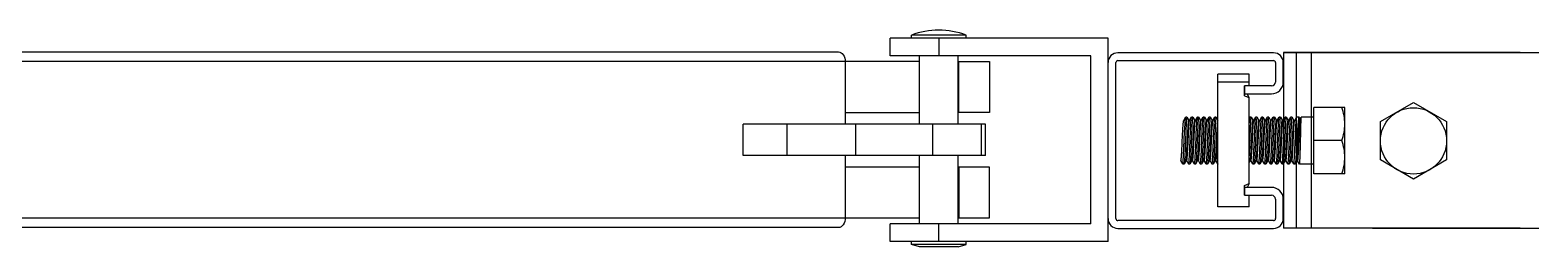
# Model space of a CAD drawing. Extents: x 1060579 to 1383165, y 581819 to 1037910.
# Drawn here: x 1266617 to 1268372, y 848094 to 848346 of the extents above; entities that cross this region are included whole.
import ezdxf

# ---------------------------------------------------------------- set-up
doc = ezdxf.new("R2010")
doc.units = 0
doc.header["$LTSCALE"] = 1000
doc.header["$MEASUREMENT"] = 0
doc.layers.add('02___PRT_ALL_AXES', color=7, linetype='Continuous')

msp = doc.modelspace()

# ---------------------------------------------------------------- linework, layer by layer
at = {"color": 0, "linetype": 'Continuous'}
for p, q in [((1267622.8, 848316.5), (1267622.8, 848337)), ((1267877.9, 848337), (1267622.8, 848337)), ((1267679.7, 848337), (1267679.7, 848316.5)), ((1267877.9, 848100), (1267877.9, 848337)), ((1265677.9, 848321), (1267562.3, 848321)), ((1267857.4, 848316.5), (1267622.8, 848316.5)), ((1267857.4, 848120.5), (1267857.4, 848316.5)), ((1268071.3, 848319.9), (1267889.2, 848319.9)), ((1267657, 848309.6), (1265727.4, 848309.6)), ((1267570.4, 848309.6), (1267570.4, 848236.7)), ((1267702.5, 848309.6), (1267739, 848309.6)), ((1267703, 848250.4), (1267703, 848309.6)), ((1267739, 848309.6), (1267739, 848250.4)), ((1267886.9, 848126.5), (1267886.9, 848308.5)), ((1267889.2, 848310.8), (1268071.3, 848310.8)), ((1268073.6, 848308.5), (1268073.6, 848285.8)), ((1268082.7, 848285.8), (1268082.7, 848308.5)), ((1268037.2, 848269.9), (1268037.2, 848281.3)), ((1268069, 848281.2), (1268037.2, 848281.2)), ((1268037.2, 848281.2), (1268037.2, 848272.1)), ((1268042.6, 848281.3), (1268042.6, 848285.8)), ((1268037.2, 848272.1), (1268069, 848272.1)), ((1268037.9, 848272.1), (1268037.2, 848270.8)), ((1268037.2, 848269.9), (1268042.6, 848267.6)), ((1268042.6, 848267.6), (1268040.3, 848272.1)), ((1268042.6, 848167.4), (1268042.6, 848267.6)), ((1267570.4, 848250.4), (1267657, 848250.4)), ((1267739, 848250.4), (1267702.5, 848250.4)), ((1268118.3, 848178.8), (1268118.3, 848256.2)), ((1267450.9, 848200.3), (1267450.9, 848236.7)), ((1267734.4, 848236.7), (1267450.9, 848236.7)), ((1267502.5, 848200.3), (1267502.5, 848236.7)), ((1267582.7, 848200.3), (1267582.7, 848236.7)), ((1267672.9, 848200.3), (1267672.9, 848236.7)), ((1267729.7, 848200.3), (1267729.7, 848236.7)), ((1267734.4, 848200.3), (1267734.4, 848236.7)), ((1267966.3, 848240.9), (1267968.5, 848244.8)), ((1267968.5, 848244.8), (1267968.6, 848244.8)), ((1267970, 848244.8), (1267972.3, 848240.9)), ((1267970, 848244.8), (1267970, 848244.8)), ((1267972.2, 848240.9), (1267973.1, 848240.9)), ((1267973, 848240.7), (1267973.1, 848240.8)), ((1267973.1, 848240.9), (1267975.4, 848244.8)), ((1267973.1, 848240.8), (1267973.1, 848240.9)), ((1267975.4, 848244.8), (1267975.4, 848244.8)), ((1267976.9, 848244.8), (1267976.8, 848244.8)), ((1267976.9, 848244.8), (1267979.1, 848240.9)), ((1267979.1, 848240.9), (1267979.9, 848240.9)), ((1267979.9, 848240.9), (1267982.2, 848244.8)), ((1267979.9, 848240.8), (1267979.9, 848240.9)), ((1267979.9, 848240.7), (1267979.9, 848240.8)), ((1267982.2, 848244.8), (1267982.3, 848244.8)), ((1267983.7, 848244.8), (1267983.6, 848244.8)), ((1267983.7, 848244.8), (1267985.9, 848240.9)), ((1267985.9, 848240.9), (1267986.8, 848240.9)), ((1267986.7, 848240.8), (1267986.8, 848240.9)), ((1267986.7, 848240.7), (1267986.7, 848240.8)), ((1267986.8, 848240.9), (1267989, 848244.8)), ((1267989, 848244.8), (1267989.1, 848244.8)), ((1267990.5, 848244.8), (1267992.8, 848240.9)), ((1267990.5, 848244.8), (1267990.5, 848244.8)), ((1267992.7, 848240.9), (1267993.6, 848240.9)), ((1267993.5, 848240.6), (1267993.6, 848240.8)), ((1267993.6, 848240.9), (1267995.9, 848244.8)), ((1267993.6, 848240.8), (1267993.6, 848240.9)), ((1267995.9, 848244.8), (1267995.9, 848244.8)), ((1267997.4, 848244.8), (1267997.3, 848244.8)), ((1267997.4, 848244.8), (1267999.6, 848240.9)), ((1267999.6, 848240.9), (1268000.4, 848240.9)), ((1268000.3, 848240.7), (1268000.4, 848240.8)), ((1268000.4, 848240.9), (1268002.7, 848244.8)), ((1268000.4, 848240.8), (1268000.4, 848240.9)), ((1268002.7, 848244.8), (1268002.8, 848244.8)), ((1268004.2, 848244.8), (1268004.1, 848244.8)), ((1268004.2, 848244.8), (1268006.2, 848241.3)), ((1268042.6, 848243), (1268043.7, 848244.8)), ((1268043.7, 848244.8), (1268043.7, 848244.8)), ((1268045.2, 848244.8), (1268045.1, 848244.8)), ((1268045.2, 848244.8), (1268047.4, 848240.9)), ((1268047.4, 848240.9), (1268048.2, 848240.9)), ((1268048.1, 848240.6), (1268048.2, 848240.8)), ((1268048.2, 848240.9), (1268050.5, 848244.8)), ((1268048.2, 848240.8), (1268048.2, 848240.9)), ((1268050.5, 848244.8), (1268050.6, 848244.8)), ((1268052, 848244.8), (1268051.9, 848244.8)), ((1268052, 848244.8), (1268054.2, 848240.9)), ((1268054.2, 848240.9), (1268055.1, 848240.9)), ((1268055, 848240.8), (1268055.1, 848240.9)), ((1268055, 848240.7), (1268055, 848240.8)), ((1268055.1, 848240.9), (1268057.3, 848244.8)), ((1268057.3, 848244.8), (1268057.4, 848244.8)), ((1268058.8, 848244.8), (1268061.1, 848240.9)), ((1268058.8, 848244.8), (1268058.8, 848244.8)), ((1268061, 848240.9), (1268061.9, 848240.9)), ((1268061.8, 848240.7), (1268061.9, 848240.8)), ((1268061.9, 848240.9), (1268064.2, 848244.8)), ((1268061.9, 848240.8), (1268061.9, 848240.9)), ((1268064.2, 848244.8), (1268064.2, 848244.8)), ((1268065.7, 848244.8), (1268065.6, 848244.8)), ((1268065.7, 848244.8), (1268067.9, 848240.9)), ((1268067.9, 848240.9), (1268068.7, 848240.9)), ((1268068.6, 848240.7), (1268068.7, 848240.8)), ((1268068.7, 848240.9), (1268071, 848244.8)), ((1268068.7, 848240.8), (1268068.7, 848240.9)), ((1268071, 848244.8), (1268071.1, 848244.8)), ((1268072.5, 848244.8), (1268072.4, 848244.8)), ((1268072.5, 848244.8), (1268074.7, 848240.9)), ((1268074.7, 848240.9), (1268075.6, 848240.9)), ((1268075.4, 848240.6), (1268075.5, 848240.8)), ((1268075.5, 848240.8), (1268075.6, 848240.9)), ((1268075.6, 848240.9), (1268077.8, 848244.8)), ((1268077.8, 848244.8), (1268077.9, 848244.8)), ((1268079.3, 848244.8), (1268081.6, 848240.9)), ((1268079.3, 848244.8), (1268079.3, 848244.8)), ((1268081.5, 848240.9), (1268082.4, 848240.9)), ((1268082.3, 848240.7), (1268082.4, 848240.8)), ((1268082.4, 848240.9), (1268084.6, 848244.8)), ((1268082.4, 848240.8), (1268082.4, 848240.9)), ((1268084.6, 848244.8), (1268084.7, 848244.8)), ((1268086.2, 848244.8), (1268086.1, 848244.8)), ((1268086.2, 848244.8), (1268088.4, 848240.9)), ((1268088.4, 848240.9), (1268089.2, 848240.9)), ((1268089.1, 848240.7), (1268089.2, 848240.8)), ((1268089.2, 848240.9), (1268091.5, 848244.8)), ((1268089.2, 848240.8), (1268089.2, 848240.9)), ((1268091.5, 848244.8), (1268091.5, 848244.8)), ((1268093, 848244.8), (1268092.9, 848244.8)), ((1268093, 848244.8), (1268095.2, 848240.9)), ((1268095.2, 848240.9), (1268096.1, 848240.9)), ((1268096, 848240.8), (1268096.1, 848240.9)), ((1268096, 848240.7), (1268096, 848240.8)), ((1268096.1, 848240.9), (1268098.3, 848244.8)), ((1268098.3, 848244.8), (1268098.4, 848244.8)), ((1268101.5, 848244.6), (1268102.1, 848243.5)), ((1268102.1, 848243.5), (1268103, 848243.5)), ((1268102.9, 848243.4), (1268103.7, 848244.8)), ((1267734.4, 848200.3), (1267450.9, 848200.3)), ((1267570.4, 848200.3), (1267570.4, 848127.4)), ((1267965.1, 848190.3), (1267962.9, 848194.1)), ((1267968.9, 848194.1), (1267966.6, 848190.3)), ((1267968.9, 848194.2), (1267969, 848194.3)), ((1267968.9, 848194.2), (1267968.9, 848194.1)), ((1267969.7, 848194.1), (1267968.9, 848194.1)), ((1267971.9, 848190.3), (1267969.7, 848194.1)), ((1267975.7, 848194.1), (1267973.5, 848190.3)), ((1267975.8, 848194.2), (1267975.7, 848194.1)), ((1267976.6, 848194.1), (1267975.7, 848194.1)), ((1267975.8, 848194.2), (1267975.8, 848194.3)), ((1267978.8, 848190.3), (1267976.5, 848194.1)), ((1267982.5, 848194.1), (1267980.3, 848190.3)), ((1267982.6, 848194.2), (1267982.5, 848194.1)), ((1267983.4, 848194.1), (1267982.5, 848194.1)), ((1267982.6, 848194.2), (1267982.7, 848194.4)), ((1267985.6, 848190.3), (1267983.4, 848194.1)), ((1267989.4, 848194.1), (1267987.1, 848190.3)), ((1267989.4, 848194.2), (1267989.5, 848194.3)), ((1267989.4, 848194.2), (1267989.4, 848194.1)), ((1267990.2, 848194.1), (1267989.4, 848194.1)), ((1267992.4, 848190.3), (1267990.2, 848194.1)), ((1267996.2, 848194.1), (1267994, 848190.3)), ((1267996.2, 848194.2), (1267996.3, 848194.3)), ((1267996.2, 848194.2), (1267996.2, 848194.1)), ((1267997.1, 848194.1), (1267996.2, 848194.1)), ((1267999.3, 848190.3), (1267997, 848194.1)), ((1268003, 848194.1), (1268000.8, 848190.3)), ((1268003.1, 848194.2), (1268003, 848194.1)), ((1268003.9, 848194.1), (1268003, 848194.1)), ((1268003.1, 848194.2), (1268003.1, 848194.3)), ((1268006.1, 848190.3), (1268003.9, 848194.1)), ((1268044, 848194.1), (1268042.6, 848191.8)), ((1268044.1, 848194.2), (1268044, 848194.1)), ((1268044.9, 848194.1), (1268044, 848194.1)), ((1268044.1, 848194.2), (1268044.1, 848194.3)), ((1268047.1, 848190.3), (1268044.8, 848194.1)), ((1268050.8, 848194.1), (1268048.6, 848190.3)), ((1268050.9, 848194.2), (1268050.8, 848194.1)), ((1268051.7, 848194.1), (1268050.8, 848194.1)), ((1268050.9, 848194.2), (1268050.9, 848194.3)), ((1268053.9, 848190.3), (1268051.7, 848194.1)), ((1268057.7, 848194.1), (1268055.4, 848190.3)), ((1268057.7, 848194.2), (1268057.8, 848194.3)), ((1268057.7, 848194.2), (1268057.7, 848194.1)), ((1268058.5, 848194.1), (1268057.7, 848194.1)), ((1268060.7, 848190.3), (1268058.5, 848194.1)), ((1268064.5, 848194.1), (1268062.3, 848190.3)), ((1268064.5, 848194.2), (1268064.6, 848194.4)), ((1268064.5, 848194.2), (1268064.5, 848194.1)), ((1268065.4, 848194.1), (1268064.5, 848194.1)), ((1268067.6, 848190.3), (1268065.3, 848194.1)), ((1268071.3, 848194.1), (1268069.1, 848190.3)), ((1268071.4, 848194.2), (1268071.3, 848194.1)), ((1268072.2, 848194.1), (1268071.3, 848194.1)), ((1268071.4, 848194.2), (1268071.4, 848194.3)), ((1268074.4, 848190.3), (1268072.2, 848194.1)), ((1268078.2, 848194.1), (1268075.9, 848190.3)), ((1268078.2, 848194.2), (1268078.2, 848194.3)), ((1268078.2, 848194.2), (1268078.2, 848194.1)), ((1268079, 848194.1), (1268078.2, 848194.1)), ((1268081.2, 848190.3), (1268079, 848194.1)), ((1268085, 848194.1), (1268082.7, 848190.3)), ((1268085, 848194.2), (1268085.1, 848194.3)), ((1268085, 848194.2), (1268085, 848194.1)), ((1268085.9, 848194.1), (1268085, 848194.1)), ((1268088.1, 848190.3), (1268085.8, 848194.1)), ((1268091.8, 848194.1), (1268089.6, 848190.3)), ((1268091.9, 848194.2), (1268091.8, 848194.1)), ((1268092.7, 848194.1), (1268091.8, 848194.1)), ((1268091.9, 848194.2), (1268091.9, 848194.4)), ((1268094.9, 848190.3), (1268092.7, 848194.1)), ((1268098.7, 848194), (1268096.6, 848190.3)), ((1268098.7, 848194), (1268098.7, 848194.1)), ((1268098.7, 848194), (1268098.7, 848194)), ((1268099.5, 848193.9), (1268098.7, 848193.9)), ((1268101.6, 848190.2), (1268099.5, 848193.9)), ((1267657, 848186.6), (1267570.4, 848186.6)), ((1267739, 848186.6), (1267702.5, 848186.6)), ((1267703, 848186.6), (1267703, 848127.4)), ((1267739, 848127.4), (1267739, 848186.6)), ((1267965.1, 848190.3), (1267964.6, 848191.2)), ((1267965.1, 848190.3), (1267965.2, 848190.2)), ((1267966.6, 848190.3), (1267966.6, 848190.2)), ((1267971.9, 848190.3), (1267972, 848190.2)), ((1267973.5, 848190.3), (1267973.4, 848190.2)), ((1267978.8, 848190.3), (1267978.9, 848190.2)), ((1267980.3, 848190.3), (1267980.2, 848190.2)), ((1267985.6, 848190.3), (1267985.7, 848190.2)), ((1267987.1, 848190.3), (1267987, 848190.2)), ((1267992.4, 848190.3), (1267992.5, 848190.2)), ((1267994, 848190.3), (1267993.9, 848190.2)), ((1267999.3, 848190.3), (1267999.3, 848190.2)), ((1268000.8, 848190.3), (1268000.7, 848190.2)), ((1268006.1, 848190.3), (1268006.2, 848190.2)), ((1268006.2, 848190.2), (1268006.2, 848190.2)), ((1268047.1, 848190.3), (1268047.2, 848190.2)), ((1268048.6, 848190.3), (1268048.5, 848190.2)), ((1268053.9, 848190.3), (1268054, 848190.2)), ((1268055.4, 848190.3), (1268055.3, 848190.2)), ((1268060.7, 848190.3), (1268060.8, 848190.2)), ((1268062.3, 848190.3), (1268062.2, 848190.2)), ((1268067.6, 848190.3), (1268067.6, 848190.2)), ((1268069.1, 848190.3), (1268069, 848190.2)), ((1268074.4, 848190.3), (1268074.5, 848190.2)), ((1268075.9, 848190.3), (1268075.8, 848190.2)), ((1268081.2, 848190.3), (1268081.3, 848190.2)), ((1268082.7, 848190.3), (1268082.7, 848190.2)), ((1268088.1, 848190.3), (1268088.1, 848190.2)), ((1268089.6, 848190.3), (1268089.5, 848190.2)), ((1268094.9, 848190.3), (1268095, 848190.2)), ((1268096.6, 848190.3), (1268096.5, 848190.2)), ((1268101.6, 848190.2), (1268101.7, 848190.2)), ((1268037.2, 848165.1), (1268042.6, 848167.4)), ((1268037.2, 848153.8), (1268037.2, 848165.1)), ((1268037.9, 848162.9), (1268037.2, 848164.2)), ((1268069, 848162.9), (1268037.2, 848162.9)), ((1268037.2, 848162.9), (1268037.2, 848153.8)), ((1268042.6, 848167.4), (1268040.3, 848162.9)), ((1268037.2, 848153.8), (1268069, 848153.8)), ((1268042.6, 848140.1), (1268042.6, 848153.8)), ((1268073.6, 848149.2), (1268073.6, 848126.5)), ((1268082.7, 848126.5), (1268082.7, 848149.2)), ((1265727.4, 848127.4), (1267657, 848127.4)), ((1267702.5, 848127.4), (1267739, 848127.4)), ((1268071.3, 848124.2), (1267889.2, 848124.2)), ((1267562.3, 848116), (1265677.9, 848116)), ((1267622.8, 848100), (1267622.8, 848120.5)), ((1267857.4, 848120.5), (1267622.8, 848120.5)), ((1267679.7, 848100), (1267679.7, 848120.5)), ((1267889.2, 848115.1), (1268071.3, 848115.1)), ((1267877.9, 848100), (1267622.8, 848100))]:
    msp.add_line(p, q, dxfattribs=at)
at = {"color": 0}
for p, q in [((1268082.8, 848320.2), (1268682.3, 848320.2)), ((1268359.8, 848320.2), (1268082.8, 848320.2)), ((1268082.8, 848320.2), (1268082.8, 848115.3)), ((1268097.8, 848320.2), (1268097.8, 848115.3)), ((1268115.2, 848320.2), (1268115.2, 848115.3)), ((1268359.8, 848115.3), (1268082.8, 848115.3)), ((1268187.1, 848115.2), (1269200.4, 848115.2))]:
    msp.add_line(p, q, dxfattribs=at)
at = {"color": 0, "linetype": 'Continuous'}
for centre, radius, start, end in [((1267889.2, 848308.5), 11.4, 90, 180), ((1268071.3, 848308.5), 11.4, 0, 90), ((1267889.2, 848308.5), 2.28, 90, 180), ((1268071.3, 848308.5), 2.28, 0, 90), ((1268069, 848285.8), 13.7, 270, 0), ((1268069, 848285.8), 4.55, 270, 0), ((1268069, 848149.2), 13.7, 0, 90), ((1268069, 848149.2), 4.55, 0, 90), ((1267889.2, 848126.5), 11.4, 180, 270), ((1267889.2, 848126.5), 2.28, 180, 270), ((1268071.3, 848126.5), 11.4, 270, 0), ((1268071.3, 848126.5), 2.28, 270, 0)]:
    msp.add_arc(centre, radius, start, end, dxfattribs=at)
for points, knots in [([(1267562.3, 848321), (1267564.5, 848321), (1267569.3, 848317.6), (1267570.4, 848312.4), (1267570.4, 848309.6)], [0, 0, 0, 0, 0.440232, 1, 1, 1, 1]), ([(1267964.1, 848206.9), (1267964.9, 848224.9), (1267965.1, 848228.4), (1267965.3, 848232.8), (1267965.5, 848235.5), (1267965.7, 848237.7), (1267965.9, 848239.4), (1267966.1, 848240.2), (1267966.2, 848240.9), (1267966.3, 848240.9)], [0, 0, 0, 0, 0.395624, 0.567717, 0.715911, 0.835986, 0.924567, 0.979325, 1, 1, 1, 1]), ([(1267965.7, 848193.3), (1267967.8, 848237.7), (1267967.9, 848239.6), (1267968.1, 848242), (1267968.3, 848243.7), (1267968.4, 848244.5), (1267968.5, 848244.8)], [0, 0, 0, 0, 0.393102, 0.696629, 0.900807, 1, 1, 1, 1]), ([(1267970, 848244.8), (1267969.7, 848244.4), (1267969.6, 848243.4), (1267969.4, 848241.4), (1267969.2, 848237.9), (1267969, 848235), (1267967.4, 848197.5)], [0, 0, 0, 0, 0.124099, 0.249608, 0.499549, 1, 1, 1, 1]), ([(1267970, 848206.9), (1267970.9, 848224.9), (1267971.1, 848228.4), (1267971.3, 848232.8), (1267971.5, 848235.5), (1267971.7, 848237.7), (1267971.8, 848239.4), (1267972, 848240.2), (1267972.1, 848240.9), (1267972.2, 848240.9)], [0, 0, 0, 0, 0.395624, 0.567717, 0.715911, 0.835986, 0.924567, 0.979325, 1, 1, 1, 1]), ([(1267971.5, 848217.5), (1267971.6, 848220.3), (1267971.8, 848225.4), (1267972.1, 848232.3), (1267972.6, 848237.3), (1267972.7, 848239.9), (1267973, 848240.7)], [0, 0, 0, 0, 0.355598, 0.665454, 0.889721, 1, 1, 1, 1]), ([(1267973.7, 848217.5), (1267973.9, 848220.8), (1267974.1, 848227.1), (1267974.4, 848234.4), (1267974.7, 848239.3), (1267974.9, 848241.9), (1267975.1, 848243.6), (1267975.2, 848244.5), (1267975.4, 848244.8)], [0, 0, 0, 0, 0.366986, 0.682927, 0.807583, 0.903951, 0.968734, 1, 1, 1, 1]), ([(1267976.8, 848244.8), (1267976.5, 848244.3), (1267976.4, 848243.1), (1267976.2, 848240.9), (1267976, 848238), (1267975.8, 848234.6), (1267975.6, 848230.1), (1267975.4, 848224.4), (1267975.2, 848219.8), (1267975.1, 848217.5)], [0, 0, 0, 0, 0.062069, 0.124628, 0.24966, 0.374704, 0.499766, 0.749882, 1, 1, 1, 1]), ([(1267975.8, 848194.3), (1267976.1, 848195.2), (1267976.2, 848198), (1267976.7, 848203.3), (1267977, 848210.6), (1267977.4, 848218.9), (1267977.8, 848225.9), (1267978, 848231.1), (1267978.2, 848234.4), (1267978.4, 848237), (1267978.6, 848239.1), (1267978.8, 848240.1), (1267978.9, 848240.9), (1267979.1, 848240.9)], [0, 0, 0, 0, 0.058624, 0.178444, 0.342933, 0.529084, 0.71082, 0.791953, 0.86269, 0.920543, 0.963496, 0.990117, 1, 1, 1, 1]), ([(1267976.6, 848194.1), (1267976.7, 848194.1), (1267976.8, 848195), (1267977, 848196), (1267977.2, 848198.1), (1267977.4, 848200.7), (1267977.6, 848204), (1267977.9, 848209.2), (1267978.2, 848216.3), (1267978.6, 848224.6), (1267978.9, 848231.9), (1267979.4, 848237.1), (1267979.5, 848239.9), (1267979.9, 848240.7)], [0, 0, 0, 0, 0.009951, 0.036772, 0.080043, 0.138305, 0.209512, 0.291137, 0.473755, 0.660367, 0.824608, 0.943318, 1, 1, 1, 1]), ([(1267980.6, 848217.5), (1267980.7, 848220.8), (1267980.9, 848227.1), (1267981.3, 848234.4), (1267981.6, 848239.3), (1267981.7, 848241.9), (1267982, 848243.6), (1267982, 848244.5), (1267982.2, 848244.8)], [0, 0, 0, 0, 0.366992, 0.68293, 0.807585, 0.903954, 0.968736, 1, 1, 1, 1]), ([(1267983.6, 848244.8), (1267983.4, 848244.8), (1267983.4, 848243.8), (1267983.1, 848242.6), (1267983, 848239.9), (1267982.8, 848236.6), (1267982.6, 848232.5), (1267982.3, 848226.1), (1267982.1, 848221), (1267981.9, 848217.5)], [0, 0, 0, 0, 0.020674, 0.077922, 0.170354, 0.294552, 0.445782, 0.618271, 1, 1, 1, 1]), ([(1267982.7, 848194.4), (1267982.9, 848195.3), (1267983.1, 848198.2), (1267983.6, 848203.5), (1267983.9, 848210.9), (1267984.3, 848219.1), (1267984.6, 848226.1), (1267984.9, 848231.2), (1267985.1, 848234.4), (1267985.3, 848237), (1267985.4, 848239.1), (1267985.7, 848240.1), (1267985.8, 848240.9), (1267985.9, 848240.9)], [0, 0, 0, 0, 0.06161, 0.183132, 0.347991, 0.533432, 0.713816, 0.794195, 0.864212, 0.921438, 0.963906, 0.990221, 1, 1, 1, 1]), ([(1267983.4, 848194.1), (1267983.6, 848194.1), (1267983.7, 848194.9), (1267983.9, 848195.9), (1267984, 848198), (1267984.2, 848200.6), (1267984.4, 848203.9), (1267984.7, 848209.1), (1267985, 848216.1), (1267985.4, 848224.3), (1267985.8, 848231.7), (1267986.2, 848237), (1267986.4, 848239.8), (1267986.7, 848240.7)], [0, 0, 0, 0, 0.009862, 0.036422, 0.079279, 0.137007, 0.207601, 0.288584, 0.470051, 0.656062, 0.820625, 0.940784, 1, 1, 1, 1]), ([(1267987.4, 848217.5), (1267987.5, 848220.8), (1267987.8, 848227.1), (1267988.1, 848234.4), (1267988.4, 848239.3), (1267988.6, 848241.9), (1267988.8, 848243.6), (1267988.9, 848244.5), (1267989, 848244.8)], [0, 0, 0, 0, 0.366988, 0.682925, 0.807584, 0.903955, 0.968736, 1, 1, 1, 1]), ([(1267990.5, 848244.8), (1267990.3, 848244.8), (1267990.2, 848243.8), (1267989.9, 848242.6), (1267989.8, 848239.9), (1267989.6, 848236.6), (1267989.4, 848232.5), (1267989.1, 848226.1), (1267988.9, 848221), (1267988.8, 848217.5)], [0, 0, 0, 0, 0.020675, 0.077925, 0.170358, 0.294556, 0.445789, 0.618278, 1, 1, 1, 1]), ([(1267989.5, 848194.3), (1267989.8, 848195.2), (1267989.9, 848198), (1267990.4, 848203.3), (1267990.7, 848210.7), (1267991.1, 848219), (1267991.4, 848225.9), (1267991.7, 848231.1), (1267991.9, 848234.4), (1267992.1, 848237), (1267992.3, 848239.1), (1267992.5, 848240.1), (1267992.6, 848240.9), (1267992.7, 848240.9)], [0, 0, 0, 0, 0.059216, 0.179375, 0.343938, 0.529949, 0.711416, 0.792399, 0.862993, 0.920721, 0.963578, 0.990138, 1, 1, 1, 1]), ([(1267990.2, 848194.1), (1267990.4, 848194.1), (1267990.5, 848194.9), (1267990.7, 848195.9), (1267990.9, 848198), (1267991.1, 848200.6), (1267991.3, 848203.8), (1267991.5, 848208.9), (1267991.9, 848215.9), (1267992.3, 848224.1), (1267992.6, 848231.5), (1267993, 848236.8), (1267993.2, 848239.7), (1267993.5, 848240.6)], [0, 0, 0, 0, 0.009779, 0.036094, 0.078562, 0.135788, 0.205805, 0.286184, 0.466568, 0.652009, 0.816868, 0.93839, 1, 1, 1, 1]), ([(1267994.2, 848217.5), (1267994.4, 848220.8), (1267994.6, 848227.1), (1267994.9, 848234.4), (1267995.2, 848239.3), (1267995.4, 848241.9), (1267995.6, 848243.6), (1267995.7, 848244.5), (1267995.9, 848244.8)], [0, 0, 0, 0, 0.366981, 0.68292, 0.80758, 0.903952, 0.968734, 1, 1, 1, 1]), ([(1267997.3, 848244.8), (1267997, 848244.3), (1267996.9, 848243.1), (1267996.7, 848240.9), (1267996.5, 848238), (1267996.3, 848234.6), (1267996.1, 848230.1), (1267995.9, 848224.4), (1267995.7, 848219.8), (1267995.6, 848217.5)], [0, 0, 0, 0, 0.062073, 0.124647, 0.249672, 0.374715, 0.499775, 0.749887, 1, 1, 1, 1]), ([(1267996.3, 848194.3), (1267996.6, 848195.1), (1267996.7, 848197.9), (1267997.2, 848203.1), (1267997.5, 848210.5), (1267997.9, 848218.8), (1267998.2, 848225.8), (1267998.5, 848231), (1267998.7, 848234.3), (1267998.9, 848236.9), (1267999.1, 848239.1), (1267999.3, 848240.1), (1267999.4, 848240.9), (1267999.6, 848240.9)], [0, 0, 0, 0, 0.056682, 0.175392, 0.339633, 0.526245, 0.708863, 0.790488, 0.861695, 0.919957, 0.963228, 0.990049, 1, 1, 1, 1]), ([(1267997.1, 848194.1), (1267997.2, 848194.1), (1267997.3, 848194.9), (1267997.5, 848195.9), (1267997.7, 848198), (1267997.9, 848200.7), (1267998.1, 848203.9), (1267998.4, 848209.1), (1267998.7, 848216.1), (1267999.1, 848224.4), (1267999.4, 848231.7), (1267999.9, 848237), (1268000, 848239.8), (1268000.3, 848240.7)], [0, 0, 0, 0, 0.009883, 0.036504, 0.079457, 0.13731, 0.208047, 0.28918, 0.470916, 0.657067, 0.821556, 0.941376, 1, 1, 1, 1]), ([(1268001, 848217.5), (1268001.2, 848220.8), (1268001.4, 848227.1), (1268001.8, 848234.4), (1268002.1, 848239.3), (1268002.2, 848241.9), (1268002.4, 848243.6), (1268002.5, 848244.5), (1268002.7, 848244.8)], [0, 0, 0, 0, 0.366986, 0.682927, 0.807583, 0.903951, 0.968734, 1, 1, 1, 1]), ([(1268004.1, 848244.8), (1268003.8, 848244.3), (1268003.8, 848243.1), (1268003.5, 848240.9), (1268003.3, 848238), (1268003.1, 848234.6), (1268002.9, 848230.1), (1268002.7, 848224.4), (1268002.5, 848219.8), (1268002.4, 848217.5)], [0, 0, 0, 0, 0.062069, 0.124628, 0.24966, 0.374704, 0.499766, 0.749882, 1, 1, 1, 1]), ([(1268003.1, 848194.3), (1268003.4, 848195.1), (1268003.5, 848197.7), (1268004, 848202.4), (1268004.3, 848209.2), (1268004.7, 848216.9), (1268005, 848224.7), (1268005.4, 848231.6), (1268005.8, 848236.8), (1268006, 848239.6), (1268006.2, 848240.5)], [0, 0, 0, 0, 0.053745, 0.162765, 0.3138, 0.48818, 0.6643, 0.82034, 0.936997, 1, 1, 1, 1]), ([(1268003.9, 848194.1), (1268004, 848194.1), (1268004.1, 848194.5), (1268004.2, 848195), (1268004.3, 848196.1), (1268004.6, 848198.1), (1268004.8, 848201.5), (1268005.1, 848206.4), (1268005.3, 848212), (1268005.7, 848219.9), (1268006, 848225.8), (1268006.2, 848229.8)], [0, 0, 0, 0, 0.007019, 0.024616, 0.053116, 0.09213, 0.198909, 0.337627, 0.49863, 0.670688, 1, 1, 1, 1]), ([(1268042.6, 848231.8), (1268042.7, 848233.5), (1268042.9, 848236.5), (1268043.1, 848240.5), (1268043.4, 848243), (1268043.5, 848244.4), (1268043.7, 848244.8)], [0, 0, 0, 0, 0.391041, 0.698389, 0.904948, 1, 1, 1, 1]), ([(1268045.1, 848244.8), (1268044.9, 848244.8), (1268044.9, 848243.8), (1268044.6, 848242.6), (1268044.4, 848239.9), (1268044.2, 848236.6), (1268044, 848232.5), (1268043.7, 848226.1), (1268043.5, 848221), (1268043.4, 848217.5)], [0, 0, 0, 0, 0.020675, 0.077925, 0.170358, 0.294556, 0.445789, 0.618278, 1, 1, 1, 1]), ([(1268044.1, 848194.3), (1268044.4, 848195.2), (1268044.5, 848198), (1268045, 848203.3), (1268045.3, 848210.7), (1268045.7, 848219), (1268046.1, 848225.9), (1268046.3, 848231.1), (1268046.5, 848234.4), (1268046.7, 848237), (1268046.9, 848239.1), (1268047.1, 848240.1), (1268047.2, 848240.9), (1268047.4, 848240.9)], [0, 0, 0, 0, 0.059216, 0.179375, 0.343938, 0.529949, 0.711416, 0.792399, 0.862993, 0.920721, 0.963578, 0.990138, 1, 1, 1, 1]), ([(1268044.9, 848194.1), (1268045, 848194.1), (1268045.1, 848194.9), (1268045.3, 848195.9), (1268045.5, 848198), (1268045.7, 848200.6), (1268045.9, 848203.8), (1268046.2, 848208.9), (1268046.5, 848215.9), (1268046.9, 848224.1), (1268047.2, 848231.5), (1268047.7, 848236.8), (1268047.8, 848239.7), (1268048.1, 848240.6)], [0, 0, 0, 0, 0.009779, 0.036094, 0.078562, 0.135788, 0.205805, 0.286184, 0.466568, 0.652009, 0.816868, 0.93839, 1, 1, 1, 1]), ([(1268048.9, 848217.5), (1268049, 848220.8), (1268049.2, 848227.1), (1268049.6, 848234.4), (1268049.9, 848239.3), (1268050, 848241.9), (1268050.3, 848243.6), (1268050.3, 848244.5), (1268050.5, 848244.8)], [0, 0, 0, 0, 0.366981, 0.68292, 0.80758, 0.903952, 0.968734, 1, 1, 1, 1]), ([(1268051.9, 848244.8), (1268051.6, 848244.3), (1268051.6, 848243.1), (1268051.3, 848240.9), (1268051.1, 848238), (1268051, 848234.6), (1268050.7, 848230.1), (1268050.5, 848224.4), (1268050.3, 848219.8), (1268050.2, 848217.5)], [0, 0, 0, 0, 0.062073, 0.124647, 0.249672, 0.374715, 0.499775, 0.749887, 1, 1, 1, 1]), ([(1268050.9, 848194.3), (1268051.3, 848195.1), (1268051.3, 848197.9), (1268051.8, 848203.1), (1268052.2, 848210.5), (1268052.6, 848218.8), (1268052.9, 848225.8), (1268053.2, 848231), (1268053.4, 848234.3), (1268053.6, 848236.9), (1268053.7, 848239.1), (1268054, 848240.1), (1268054.1, 848240.9), (1268054.2, 848240.9)], [0, 0, 0, 0, 0.056682, 0.175392, 0.339633, 0.526245, 0.708863, 0.790488, 0.861695, 0.919957, 0.963228, 0.990049, 1, 1, 1, 1]), ([(1268051.7, 848194.1), (1268051.9, 848194.1), (1268052, 848194.9), (1268052.2, 848195.9), (1268052.3, 848198), (1268052.5, 848200.7), (1268052.7, 848203.9), (1268053, 848209.1), (1268053.3, 848216.1), (1268053.7, 848224.4), (1268054.1, 848231.7), (1268054.5, 848237), (1268054.7, 848239.8), (1268055, 848240.7)], [0, 0, 0, 0, 0.009883, 0.036504, 0.079457, 0.13731, 0.208047, 0.28918, 0.470916, 0.657067, 0.821556, 0.941376, 1, 1, 1, 1]), ([(1268055.7, 848217.5), (1268055.8, 848220.8), (1268056.1, 848227.1), (1268056.4, 848234.4), (1268056.7, 848239.3), (1268056.9, 848241.9), (1268057.1, 848243.6), (1268057.2, 848244.5), (1268057.3, 848244.8)], [0, 0, 0, 0, 0.366986, 0.682927, 0.807583, 0.903951, 0.968734, 1, 1, 1, 1]), ([(1268058.8, 848244.8), (1268058.5, 848244.3), (1268058.4, 848243.1), (1268058.2, 848240.9), (1268058, 848238), (1268057.8, 848234.6), (1268057.6, 848230.1), (1268057.3, 848224.4), (1268057.1, 848219.8), (1268057.1, 848217.5)], [0, 0, 0, 0, 0.062069, 0.124628, 0.24966, 0.374704, 0.499766, 0.749882, 1, 1, 1, 1]), ([(1268057.8, 848194.3), (1268058.1, 848195.2), (1268058.2, 848198), (1268058.7, 848203.3), (1268059, 848210.6), (1268059.4, 848218.9), (1268059.7, 848225.9), (1268060, 848231.1), (1268060.2, 848234.4), (1268060.4, 848237), (1268060.6, 848239.1), (1268060.8, 848240.1), (1268060.9, 848240.9), (1268061, 848240.9)], [0, 0, 0, 0, 0.058624, 0.178444, 0.342933, 0.529084, 0.71082, 0.791953, 0.86269, 0.920543, 0.963496, 0.990117, 1, 1, 1, 1]), ([(1268058.5, 848194.1), (1268058.7, 848194.1), (1268058.8, 848195), (1268059, 848196), (1268059.2, 848198.1), (1268059.4, 848200.7), (1268059.6, 848204), (1268059.9, 848209.2), (1268060.2, 848216.3), (1268060.6, 848224.6), (1268060.9, 848231.9), (1268061.4, 848237.1), (1268061.5, 848239.9), (1268061.8, 848240.7)], [0, 0, 0, 0, 0.009951, 0.036772, 0.080043, 0.138305, 0.209512, 0.291137, 0.473755, 0.660367, 0.824608, 0.943318, 1, 1, 1, 1]), ([(1268062.5, 848217.5), (1268062.7, 848220.8), (1268062.9, 848227.1), (1268063.2, 848234.4), (1268063.5, 848239.3), (1268063.7, 848241.9), (1268063.9, 848243.6), (1268064, 848244.5), (1268064.2, 848244.8)], [0, 0, 0, 0, 0.366992, 0.68293, 0.807585, 0.903954, 0.968736, 1, 1, 1, 1]), ([(1268065.6, 848244.8), (1268065.4, 848244.8), (1268065.4, 848243.8), (1268065.1, 848242.6), (1268064.9, 848239.9), (1268064.7, 848236.6), (1268064.5, 848232.5), (1268064.2, 848226.1), (1268064, 848221), (1268063.9, 848217.5)], [0, 0, 0, 0, 0.020674, 0.077922, 0.170354, 0.294552, 0.445782, 0.618271, 1, 1, 1, 1]), ([(1268064.6, 848194.4), (1268064.9, 848195.3), (1268065.1, 848198.2), (1268065.5, 848203.5), (1268065.8, 848210.9), (1268066.2, 848219.1), (1268066.6, 848226.1), (1268066.8, 848231.2), (1268067, 848234.4), (1268067.2, 848237), (1268067.4, 848239.1), (1268067.6, 848240.1), (1268067.7, 848240.9), (1268067.9, 848240.9)], [0, 0, 0, 0, 0.06161, 0.183132, 0.347991, 0.533432, 0.713816, 0.794195, 0.864212, 0.921438, 0.963906, 0.990221, 1, 1, 1, 1]), ([(1268065.4, 848194.1), (1268065.5, 848194.1), (1268065.6, 848194.9), (1268065.8, 848195.9), (1268066, 848198), (1268066.2, 848200.6), (1268066.4, 848203.9), (1268066.7, 848209.1), (1268067, 848216.1), (1268067.4, 848224.3), (1268067.7, 848231.7), (1268068.2, 848237), (1268068.3, 848239.8), (1268068.6, 848240.7)], [0, 0, 0, 0, 0.009862, 0.036422, 0.079279, 0.137007, 0.207601, 0.288584, 0.470051, 0.656062, 0.820625, 0.940784, 1, 1, 1, 1]), ([(1268069.3, 848217.5), (1268069.5, 848220.8), (1268069.7, 848227.1), (1268070.1, 848234.4), (1268070.3, 848239.3), (1268070.5, 848241.9), (1268070.7, 848243.6), (1268070.8, 848244.5), (1268071, 848244.8)], [0, 0, 0, 0, 0.366988, 0.682925, 0.807584, 0.903955, 0.968736, 1, 1, 1, 1]), ([(1268072.4, 848244.8), (1268072.2, 848244.8), (1268072.2, 848243.8), (1268071.9, 848242.6), (1268071.8, 848239.9), (1268071.5, 848236.6), (1268071.3, 848232.5), (1268071.1, 848226.1), (1268070.9, 848221), (1268070.7, 848217.5)], [0, 0, 0, 0, 0.020675, 0.077925, 0.170358, 0.294556, 0.445789, 0.618278, 1, 1, 1, 1]), ([(1268071.4, 848194.3), (1268071.7, 848195.2), (1268071.9, 848198), (1268072.3, 848203.3), (1268072.7, 848210.7), (1268073.1, 848219), (1268073.4, 848225.9), (1268073.7, 848231.1), (1268073.9, 848234.4), (1268074.1, 848237), (1268074.2, 848239.1), (1268074.5, 848240.1), (1268074.5, 848240.9), (1268074.7, 848240.9)], [0, 0, 0, 0, 0.059216, 0.179375, 0.343938, 0.529949, 0.711416, 0.792399, 0.862993, 0.920721, 0.963578, 0.990138, 1, 1, 1, 1]), ([(1268072.2, 848194.1), (1268072.3, 848194.1), (1268072.4, 848194.9), (1268072.7, 848195.9), (1268072.8, 848198), (1268073, 848200.6), (1268073.2, 848203.8), (1268073.5, 848208.9), (1268073.8, 848215.9), (1268074.2, 848224.1), (1268074.5, 848231.5), (1268075, 848236.8), (1268075.2, 848239.7), (1268075.4, 848240.6)], [0, 0, 0, 0, 0.009779, 0.036094, 0.078562, 0.135788, 0.205805, 0.286184, 0.466568, 0.652009, 0.816868, 0.93839, 1, 1, 1, 1]), ([(1268076.2, 848217.5), (1268076.3, 848220.8), (1268076.6, 848227.1), (1268076.9, 848234.4), (1268077.2, 848239.3), (1268077.3, 848241.9), (1268077.6, 848243.6), (1268077.7, 848244.5), (1268077.8, 848244.8)], [0, 0, 0, 0, 0.366981, 0.68292, 0.80758, 0.903952, 0.968734, 1, 1, 1, 1]), ([(1268079.3, 848244.8), (1268079, 848244.3), (1268078.9, 848243.1), (1268078.6, 848240.9), (1268078.5, 848238), (1268078.3, 848234.6), (1268078.1, 848230.1), (1268077.8, 848224.4), (1268077.6, 848219.8), (1268077.5, 848217.5)], [0, 0, 0, 0, 0.062073, 0.124647, 0.249672, 0.374715, 0.499775, 0.749887, 1, 1, 1, 1]), ([(1268078.2, 848194.3), (1268078.6, 848195.1), (1268078.7, 848197.9), (1268079.2, 848203.1), (1268079.5, 848210.5), (1268079.9, 848218.8), (1268080.2, 848225.8), (1268080.5, 848231), (1268080.7, 848234.3), (1268080.9, 848236.9), (1268081.1, 848239.1), (1268081.3, 848240.1), (1268081.4, 848240.9), (1268081.5, 848240.9)], [0, 0, 0, 0, 0.056682, 0.175392, 0.339633, 0.526245, 0.708863, 0.790488, 0.861695, 0.919957, 0.963228, 0.990049, 1, 1, 1, 1]), ([(1268079, 848194.1), (1268079.2, 848194.1), (1268079.3, 848194.9), (1268079.5, 848195.9), (1268079.7, 848198), (1268079.9, 848200.7), (1268080.1, 848203.9), (1268080.3, 848209.1), (1268080.7, 848216.1), (1268081.1, 848224.4), (1268081.4, 848231.7), (1268081.9, 848237), (1268082, 848239.8), (1268082.3, 848240.7)], [0, 0, 0, 0, 0.009883, 0.036504, 0.079457, 0.13731, 0.208047, 0.28918, 0.470916, 0.657067, 0.821556, 0.941376, 1, 1, 1, 1]), ([(1268083, 848217.5), (1268083.1, 848220.8), (1268083.4, 848227.1), (1268083.7, 848234.4), (1268084, 848239.3), (1268084.2, 848241.9), (1268084.4, 848243.6), (1268084.5, 848244.5), (1268084.6, 848244.8)], [0, 0, 0, 0, 0.366986, 0.682927, 0.807583, 0.903951, 0.968734, 1, 1, 1, 1]), ([(1268086.1, 848244.8), (1268085.8, 848244.3), (1268085.7, 848243.1), (1268085.5, 848240.9), (1268085.3, 848238), (1268085.1, 848234.6), (1268084.9, 848230.1), (1268084.6, 848224.4), (1268084.5, 848219.8), (1268084.4, 848217.5)], [0, 0, 0, 0, 0.062069, 0.124628, 0.24966, 0.374704, 0.499766, 0.749882, 1, 1, 1, 1]), ([(1268085.1, 848194.3), (1268085.4, 848195.2), (1268085.5, 848198), (1268086, 848203.3), (1268086.3, 848210.6), (1268086.7, 848218.9), (1268087, 848225.9), (1268087.3, 848231.1), (1268087.5, 848234.4), (1268087.7, 848237), (1268087.9, 848239.1), (1268088.1, 848240.1), (1268088.2, 848240.9), (1268088.4, 848240.9)], [0, 0, 0, 0, 0.058624, 0.178444, 0.342933, 0.529084, 0.71082, 0.791953, 0.86269, 0.920543, 0.963496, 0.990117, 1, 1, 1, 1]), ([(1268085.9, 848194.1), (1268086, 848194.1), (1268086.1, 848195), (1268086.3, 848196), (1268086.5, 848198.1), (1268086.7, 848200.7), (1268086.9, 848204), (1268087.2, 848209.2), (1268087.5, 848216.3), (1268087.9, 848224.6), (1268088.2, 848231.9), (1268088.7, 848237.1), (1268088.8, 848239.9), (1268089.1, 848240.7)], [0, 0, 0, 0, 0.009951, 0.036772, 0.080043, 0.138305, 0.209512, 0.291137, 0.473755, 0.660367, 0.824608, 0.943318, 1, 1, 1, 1]), ([(1268089.8, 848217.5), (1268090, 848220.8), (1268090.2, 848227.1), (1268090.5, 848234.4), (1268090.8, 848239.3), (1268091, 848241.9), (1268091.2, 848243.6), (1268091.3, 848244.5), (1268091.5, 848244.8)], [0, 0, 0, 0, 0.366992, 0.68293, 0.807585, 0.903954, 0.968736, 1, 1, 1, 1]), ([(1268092.9, 848244.8), (1268092.7, 848244.8), (1268092.7, 848243.8), (1268092.4, 848242.6), (1268092.3, 848239.9), (1268092, 848236.6), (1268091.8, 848232.5), (1268091.5, 848226.1), (1268091.3, 848221), (1268091.2, 848217.5)], [0, 0, 0, 0, 0.020674, 0.077922, 0.170354, 0.294552, 0.445782, 0.618271, 1, 1, 1, 1]), ([(1268091.9, 848194.4), (1268092.2, 848195.3), (1268092.4, 848198.2), (1268092.8, 848203.5), (1268093.2, 848210.9), (1268093.6, 848219.1), (1268093.9, 848226.1), (1268094.2, 848231.2), (1268094.4, 848234.4), (1268094.6, 848237), (1268094.7, 848239.1), (1268094.9, 848240.1), (1268095, 848240.9), (1268095.2, 848240.9)], [0, 0, 0, 0, 0.06161, 0.183132, 0.347991, 0.533432, 0.713816, 0.794195, 0.864212, 0.921438, 0.963906, 0.990221, 1, 1, 1, 1]), ([(1268092.7, 848194.1), (1268092.8, 848194.1), (1268092.9, 848194.9), (1268093.2, 848195.9), (1268093.3, 848198), (1268093.5, 848200.6), (1268093.7, 848203.9), (1268094, 848209.1), (1268094.3, 848216.1), (1268094.7, 848224.3), (1268095, 848231.7), (1268095.5, 848237), (1268095.6, 848239.8), (1268096, 848240.7)], [0, 0, 0, 0, 0.009862, 0.036422, 0.079279, 0.137007, 0.207601, 0.288584, 0.470051, 0.656062, 0.820625, 0.940784, 1, 1, 1, 1]), ([(1268096.7, 848217.5), (1268096.8, 848220.8), (1268097.1, 848227.1), (1268097.4, 848234.4), (1268097.7, 848239.3), (1268097.8, 848241.9), (1268098.1, 848243.6), (1268098.2, 848244.5), (1268098.3, 848244.8)], [0, 0, 0, 0, 0.366988, 0.682925, 0.807584, 0.903955, 0.968736, 1, 1, 1, 1]), ([(1268101.2, 848244.8), (1268101, 848244.8), (1268100.7, 848243.9), (1268100.4, 848242.5), (1268100.1, 848239.9), (1268099.8, 848236.6), (1268099.5, 848232.5), (1268099.1, 848226.1), (1268098.8, 848221), (1268098.6, 848217.5)], [0, 0, 0, 0, 0.023288, 0.081106, 0.17351, 0.297357, 0.448037, 0.619843, 1, 1, 1, 1]), ([(1268098.7, 848194.1), (1268099.1, 848195), (1268099.2, 848198), (1268099.7, 848203.7), (1268100, 848211.7), (1268100.5, 848220.6), (1268100.8, 848228), (1268101.1, 848233.4), (1268101.3, 848236.9), (1268101.5, 848239.5), (1268101.6, 848241.7), (1268101.8, 848242.7), (1268101.9, 848243.5), (1268102.1, 848243.5)], [0, 0, 0, 0, 0.058667, 0.181398, 0.349542, 0.537959, 0.719317, 0.799263, 0.868346, 0.924327, 0.965497, 0.990759, 1, 1, 1, 1]), ([(1268099.5, 848193.9), (1268099.7, 848193.9), (1268099.8, 848194.8), (1268100, 848196), (1268100.2, 848198.4), (1268100.4, 848201.3), (1268100.6, 848205), (1268100.9, 848210.7), (1268101.3, 848218.3), (1268101.7, 848227.2), (1268102, 848234), (1268102.3, 848238.4), (1268102.5, 848240.8), (1268102.7, 848242.4), (1268102.8, 848243.2), (1268102.9, 848243.4)], [0, 0, 0, 0, 0.01052, 0.0391, 0.08506, 0.146619, 0.22135, 0.306335, 0.493724, 0.680808, 0.840683, 0.903326, 0.951582, 0.984032, 1, 1, 1, 1]), ([(1268101.5, 848244.6), (1268101.4, 848244.7), (1268101.4, 848244.8), (1268101.3, 848244.8), (1268101.2, 848244.8)], [0, 0, 0, 0, 0.60461, 1, 1, 1, 1]), ([(1268102.9, 848217.5), (1268103, 848221), (1268103.1, 848226), (1268103.3, 848232.4), (1268103.4, 848236.4), (1268103.5, 848239.8), (1268103.5, 848242.3), (1268103.7, 848243.9), (1268103.6, 848244.7), (1268103.7, 848244.8)], [0, 0, 0, 0, 0.378979, 0.550574, 0.701439, 0.825899, 0.919266, 0.978026, 1, 1, 1, 1]), ([(1267969.7, 848194.1), (1267969.9, 848194.1), (1267970, 848195), (1267970.2, 848196.1), (1267970.4, 848198.4), (1267970.6, 848201.2), (1267970.8, 848204.7), (1267971.1, 848210.2), (1267971.3, 848214.5), (1267971.5, 848217.5)], [0, 0, 0, 0, 0.021176, 0.078541, 0.17097, 0.295093, 0.446212, 0.618559, 1, 1, 1, 1]), ([(1267972, 848190.2), (1267972.2, 848190.2), (1267972.2, 848191.2), (1267972.5, 848192.5), (1267972.7, 848195.1), (1267972.9, 848198.4), (1267973.1, 848202.5), (1267973.4, 848209), (1267973.6, 848214), (1267973.7, 848217.5)], [0, 0, 0, 0, 0.020673, 0.07792, 0.170352, 0.294545, 0.445773, 0.618265, 1, 1, 1, 1]), ([(1267975.1, 848217.5), (1267975, 848214.2), (1267974.7, 848208), (1267974.4, 848200.6), (1267974.1, 848195.7), (1267973.9, 848193.1), (1267973.7, 848191.4), (1267973.6, 848190.5), (1267973.5, 848190.3)], [0, 0, 0, 0, 0.366986, 0.682927, 0.807583, 0.903951, 0.968734, 1, 1, 1, 1]), ([(1267978.9, 848190.2), (1267979.1, 848190.7), (1267979.2, 848191.9), (1267979.5, 848194.1), (1267979.6, 848197), (1267979.8, 848200.4), (1267980, 848205), (1267980.3, 848210.7), (1267980.5, 848215.2), (1267980.6, 848217.5)], [0, 0, 0, 0, 0.062073, 0.124647, 0.249671, 0.374714, 0.499774, 0.749886, 1, 1, 1, 1]), ([(1267981.9, 848217.5), (1267981.8, 848214.2), (1267981.5, 848208), (1267981.2, 848200.6), (1267980.9, 848195.7), (1267980.8, 848193.1), (1267980.5, 848191.4), (1267980.4, 848190.5), (1267980.3, 848190.3)], [0, 0, 0, 0, 0.366981, 0.682921, 0.807581, 0.903952, 0.968734, 1, 1, 1, 1]), ([(1267985.7, 848190.2), (1267985.9, 848190.2), (1267985.9, 848191.2), (1267986.2, 848192.5), (1267986.3, 848195.1), (1267986.6, 848198.4), (1267986.8, 848202.5), (1267987.1, 848209), (1267987.2, 848214), (1267987.4, 848217.5)], [0, 0, 0, 0, 0.020675, 0.077925, 0.170358, 0.294556, 0.445789, 0.618278, 1, 1, 1, 1]), ([(1267988.8, 848217.5), (1267988.6, 848214.2), (1267988.4, 848208), (1267988, 848200.6), (1267987.8, 848195.7), (1267987.6, 848193.1), (1267987.4, 848191.4), (1267987.3, 848190.5), (1267987.1, 848190.3)], [0, 0, 0, 0, 0.366988, 0.682925, 0.807584, 0.903955, 0.968736, 1, 1, 1, 1]), ([(1267992.5, 848190.2), (1267992.7, 848190.2), (1267992.7, 848191.2), (1267993, 848192.5), (1267993.2, 848195.1), (1267993.4, 848198.4), (1267993.6, 848202.5), (1267993.9, 848209), (1267994.1, 848214), (1267994.2, 848217.5)], [0, 0, 0, 0, 0.020674, 0.077922, 0.170354, 0.294552, 0.445783, 0.618271, 1, 1, 1, 1]), ([(1267995.6, 848217.5), (1267995.5, 848214.2), (1267995.2, 848208), (1267994.9, 848200.6), (1267994.6, 848195.7), (1267994.4, 848193.1), (1267994.2, 848191.4), (1267994.1, 848190.5), (1267994, 848190.3)], [0, 0, 0, 0, 0.366992, 0.68293, 0.807585, 0.903954, 0.968736, 1, 1, 1, 1]), ([(1267999.3, 848190.2), (1267999.5, 848190.2), (1267999.6, 848191.2), (1267999.9, 848192.5), (1268000, 848195.1), (1268000.2, 848198.4), (1268000.4, 848202.5), (1268000.7, 848209), (1268000.9, 848214), (1268001, 848217.5)], [0, 0, 0, 0, 0.020673, 0.07792, 0.170352, 0.294545, 0.445773, 0.618265, 1, 1, 1, 1]), ([(1268002.4, 848217.5), (1268002.3, 848214.2), (1268002, 848208), (1268001.7, 848200.6), (1268001.4, 848195.7), (1268001.2, 848193.1), (1268001, 848191.4), (1268000.9, 848190.5), (1268000.8, 848190.3)], [0, 0, 0, 0, 0.366986, 0.682927, 0.807583, 0.903951, 0.968734, 1, 1, 1, 1]), ([(1268043.4, 848217.5), (1268043.3, 848215.9), (1268043.1, 848210), (1268042.9, 848204.1), (1268042.6, 848199.8)], [0, 0, 0, 0, 0.27054, 1, 1, 1, 1]), ([(1268047.2, 848190.2), (1268047.3, 848190.2), (1268047.4, 848191.2), (1268047.7, 848192.5), (1268047.8, 848195.1), (1268048, 848198.4), (1268048.2, 848202.5), (1268048.5, 848209), (1268048.7, 848214), (1268048.9, 848217.5)], [0, 0, 0, 0, 0.020674, 0.077922, 0.170354, 0.294552, 0.445783, 0.618271, 1, 1, 1, 1]), ([(1268050.2, 848217.5), (1268050.1, 848214.2), (1268049.8, 848208), (1268049.5, 848200.6), (1268049.2, 848195.7), (1268049.1, 848193.1), (1268048.8, 848191.4), (1268048.7, 848190.5), (1268048.6, 848190.3)], [0, 0, 0, 0, 0.366992, 0.68293, 0.807585, 0.903954, 0.968736, 1, 1, 1, 1]), ([(1268054, 848190.2), (1268054.2, 848190.2), (1268054.2, 848191.2), (1268054.5, 848192.5), (1268054.6, 848195.1), (1268054.9, 848198.4), (1268055.1, 848202.5), (1268055.4, 848209), (1268055.5, 848214), (1268055.7, 848217.5)], [0, 0, 0, 0, 0.020673, 0.07792, 0.170352, 0.294545, 0.445773, 0.618265, 1, 1, 1, 1]), ([(1268057.1, 848217.5), (1268056.9, 848214.2), (1268056.7, 848208), (1268056.3, 848200.6), (1268056.1, 848195.7), (1268055.9, 848193.1), (1268055.7, 848191.4), (1268055.6, 848190.5), (1268055.4, 848190.3)], [0, 0, 0, 0, 0.366986, 0.682927, 0.807583, 0.903951, 0.968734, 1, 1, 1, 1]), ([(1268060.8, 848190.2), (1268061.1, 848190.7), (1268061.2, 848191.9), (1268061.4, 848194.1), (1268061.6, 848197), (1268061.8, 848200.4), (1268062, 848205), (1268062.2, 848210.7), (1268062.4, 848215.2), (1268062.5, 848217.5)], [0, 0, 0, 0, 0.062073, 0.124647, 0.249671, 0.374714, 0.499774, 0.749886, 1, 1, 1, 1]), ([(1268063.9, 848217.5), (1268063.8, 848214.2), (1268063.5, 848208), (1268063.2, 848200.6), (1268062.9, 848195.7), (1268062.7, 848193.1), (1268062.5, 848191.4), (1268062.4, 848190.5), (1268062.3, 848190.3)], [0, 0, 0, 0, 0.366981, 0.682921, 0.807581, 0.903952, 0.968734, 1, 1, 1, 1]), ([(1268067.6, 848190.2), (1268067.8, 848190.2), (1268067.9, 848191.2), (1268068.2, 848192.5), (1268068.3, 848195.1), (1268068.5, 848198.4), (1268068.7, 848202.5), (1268069, 848209), (1268069.2, 848214), (1268069.3, 848217.5)], [0, 0, 0, 0, 0.020675, 0.077925, 0.170358, 0.294556, 0.445789, 0.618278, 1, 1, 1, 1]), ([(1268070.7, 848217.5), (1268070.6, 848214.2), (1268070.3, 848208), (1268070, 848200.6), (1268069.7, 848195.7), (1268069.5, 848193.1), (1268069.3, 848191.4), (1268069.2, 848190.5), (1268069.1, 848190.3)], [0, 0, 0, 0, 0.366988, 0.682925, 0.807584, 0.903955, 0.968736, 1, 1, 1, 1]), ([(1268074.5, 848190.2), (1268074.7, 848190.2), (1268074.7, 848191.2), (1268075, 848192.5), (1268075.1, 848195.1), (1268075.4, 848198.4), (1268075.5, 848202.5), (1268075.8, 848209), (1268076, 848214), (1268076.2, 848217.5)], [0, 0, 0, 0, 0.020674, 0.077922, 0.170354, 0.294552, 0.445783, 0.618271, 1, 1, 1, 1]), ([(1268077.5, 848217.5), (1268077.4, 848214.2), (1268077.2, 848208), (1268076.8, 848200.6), (1268076.5, 848195.7), (1268076.4, 848193.1), (1268076.1, 848191.4), (1268076.1, 848190.5), (1268075.9, 848190.3)], [0, 0, 0, 0, 0.366992, 0.68293, 0.807585, 0.903954, 0.968736, 1, 1, 1, 1]), ([(1268081.3, 848190.2), (1268081.5, 848190.2), (1268081.5, 848191.2), (1268081.8, 848192.5), (1268082, 848195.1), (1268082.2, 848198.4), (1268082.4, 848202.5), (1268082.7, 848209), (1268082.9, 848214), (1268083, 848217.5)], [0, 0, 0, 0, 0.020673, 0.07792, 0.170352, 0.294545, 0.445773, 0.618265, 1, 1, 1, 1]), ([(1268084.4, 848217.5), (1268084.2, 848214.2), (1268084, 848208), (1268083.7, 848200.6), (1268083.4, 848195.7), (1268083.2, 848193.1), (1268083, 848191.4), (1268082.9, 848190.5), (1268082.7, 848190.3)], [0, 0, 0, 0, 0.366986, 0.682927, 0.807583, 0.903951, 0.968734, 1, 1, 1, 1]), ([(1268088.1, 848190.2), (1268088.4, 848190.7), (1268088.5, 848191.9), (1268088.7, 848194.1), (1268088.9, 848197), (1268089.1, 848200.4), (1268089.3, 848205), (1268089.6, 848210.7), (1268089.7, 848215.2), (1268089.8, 848217.5)], [0, 0, 0, 0, 0.062073, 0.124647, 0.249671, 0.374714, 0.499774, 0.749886, 1, 1, 1, 1]), ([(1268091.2, 848217.5), (1268091.1, 848214.2), (1268090.8, 848208), (1268090.5, 848200.6), (1268090.2, 848195.7), (1268090, 848193.1), (1268089.8, 848191.4), (1268089.7, 848190.5), (1268089.6, 848190.3)], [0, 0, 0, 0, 0.366981, 0.682921, 0.807581, 0.903952, 0.968734, 1, 1, 1, 1]), ([(1268095, 848190.2), (1268095.1, 848190.2), (1268095.2, 848191.2), (1268095.5, 848192.5), (1268095.6, 848195.1), (1268095.8, 848198.4), (1268096, 848202.5), (1268096.3, 848209), (1268096.5, 848214), (1268096.7, 848217.5)], [0, 0, 0, 0, 0.020675, 0.077925, 0.170358, 0.294556, 0.445789, 0.618278, 1, 1, 1, 1]), ([(1268098.6, 848217.5), (1268098.4, 848214.2), (1268098.1, 848208), (1268097.7, 848200.7), (1268097.3, 848195.8), (1268097.1, 848193.2), (1268096.8, 848191.5), (1268096.7, 848190.5), (1268096.6, 848190.3)], [0, 0, 0, 0, 0.364371, 0.67889, 0.80359, 0.900615, 0.966712, 1, 1, 1, 1]), ([(1268101.7, 848190.2), (1268101.8, 848190.2), (1268101.8, 848191.3), (1268102.1, 848192.5), (1268102.2, 848195.1), (1268102.4, 848198.4), (1268102.5, 848202.5), (1268102.7, 848209), (1268102.8, 848214), (1268102.9, 848217.5)], [0, 0, 0, 0, 0.020229, 0.077353, 0.169761, 0.293996, 0.445316, 0.617937, 1, 1, 1, 1]), ([(1267962.9, 848194.1), (1267963.2, 848194.7), (1267963.3, 848196.1), (1267963.6, 848198.7), (1267963.8, 848202.4), (1267964, 848205.3), (1267964.1, 848206.9)], [0, 0, 0, 0, 0.108365, 0.320195, 0.623449, 1, 1, 1, 1]), ([(1267967.4, 848197.5), (1267967.3, 848195.8), (1267967.2, 848193.6), (1267966.8, 848191.2), (1267966.8, 848190.5), (1267966.6, 848190.3)], [0, 0, 0, 0, 0.695338, 0.899325, 1, 1, 1, 1]), ([(1267969, 848194.3), (1267969.1, 848194.7), (1267969.3, 848196.1), (1267969.6, 848198.7), (1267969.8, 848202.4), (1267969.9, 848205.3), (1267970, 848206.9)], [0, 0, 0, 0, 0.108365, 0.320195, 0.623449, 1, 1, 1, 1]), ([(1267965.2, 848190.2), (1267965.3, 848190.2), (1267965.4, 848190.6), (1267965.6, 848191.5), (1267965.6, 848192.5), (1267965.7, 848193.3)], [0, 0, 0, 0, 0.074733, 0.265154, 1, 1, 1, 1]), ([(1267570.4, 848127.4), (1267570.4, 848124.6), (1267569.3, 848119.4), (1267564.5, 848116), (1267562.3, 848116)], [0, 0, 0, 0, 0.559768, 1, 1, 1, 1])]:
    msp.add_open_spline(points, degree=3, knots=knots, dxfattribs=at)
at = {"layer": '02___PRT_ALL_AXES', "color": 0, "linetype": 'Continuous'}
for p, q in [((1267647.8, 848337), (1267647.8, 848340.6)), ((1267711.6, 848340.6), (1267647.8, 848340.6)), ((1267711.6, 848337), (1267711.6, 848340.6)), ((1267657, 848236.7), (1267657, 848316.5)), ((1267702.5, 848236.7), (1267702.5, 848316.5)), ((1268006.2, 848140.1), (1268006.2, 848294.9)), ((1268042.6, 848294.9), (1268006.2, 848294.9)), ((1268042.6, 848285.8), (1268006.2, 848285.8)), ((1268042.6, 848285.8), (1268042.6, 848294.9)), ((1268154.7, 848256.2), (1268118.3, 848256.2)), ((1268154.7, 848178.8), (1268154.7, 848256.2)), ((1268196.3, 848239.6), (1268235, 848262)), ((1268235, 848262), (1268273.7, 848239.6)), ((1267970, 848244.8), (1267968.6, 848244.8)), ((1267976.8, 848244.8), (1267975.4, 848244.8)), ((1267983.6, 848244.8), (1267982.3, 848244.8)), ((1267990.5, 848244.8), (1267989.1, 848244.8)), ((1267997.3, 848244.8), (1267995.9, 848244.8)), ((1268004.1, 848244.8), (1268002.8, 848244.8)), ((1268045.1, 848244.8), (1268043.7, 848244.8)), ((1268051.9, 848244.8), (1268050.6, 848244.8)), ((1268058.8, 848244.8), (1268057.4, 848244.8)), ((1268065.6, 848244.8), (1268064.2, 848244.8)), ((1268072.4, 848244.8), (1268071.1, 848244.8)), ((1268079.3, 848244.8), (1268077.9, 848244.8)), ((1268086.1, 848244.8), (1268084.7, 848244.8)), ((1268092.9, 848244.8), (1268091.5, 848244.8)), ((1268101.2, 848244.8), (1268098.4, 848244.8)), ((1268118.3, 848244.8), (1268103.7, 848244.8)), ((1268196.3, 848194.9), (1268196.3, 848239.6)), ((1268273.7, 848239.6), (1268273.7, 848194.9)), ((1268151.3, 848217.5), (1268118.3, 848217.5)), ((1267657, 848120.5), (1267657, 848200.3)), ((1267702.5, 848120.5), (1267702.5, 848200.3)), ((1268235, 848172.5), (1268196.3, 848194.9)), ((1268273.7, 848194.9), (1268235, 848172.5)), ((1267966.6, 848190.2), (1267965.2, 848190.2)), ((1267973.4, 848190.2), (1267972, 848190.2)), ((1267980.2, 848190.2), (1267978.9, 848190.2)), ((1267987, 848190.2), (1267985.7, 848190.2)), ((1267993.9, 848190.2), (1267992.5, 848190.2)), ((1268000.7, 848190.2), (1267999.3, 848190.2)), ((1268048.5, 848190.2), (1268047.2, 848190.2)), ((1268055.3, 848190.2), (1268054, 848190.2)), ((1268062.2, 848190.2), (1268060.8, 848190.2)), ((1268069, 848190.2), (1268067.6, 848190.2)), ((1268075.8, 848190.2), (1268074.5, 848190.2)), ((1268082.7, 848190.2), (1268081.3, 848190.2)), ((1268089.5, 848190.2), (1268088.1, 848190.2)), ((1268096.5, 848190.2), (1268095, 848190.2)), ((1268118.3, 848190.2), (1268101.7, 848190.2)), ((1268154.7, 848178.8), (1268118.3, 848178.8)), ((1268042.6, 848140.1), (1268006.2, 848140.1)), ((1267647.8, 848096.4), (1267647.8, 848100)), ((1267711.6, 848096.4), (1267647.8, 848096.4)), ((1267657, 848093.5), (1267647.8, 848096.4)), ((1267702.5, 848093.5), (1267657, 848093.5)), ((1267702.5, 848093.5), (1267711.6, 848096.4)), ((1267711.6, 848096.4), (1267711.6, 848100))]:
    msp.add_line(p, q, dxfattribs=at)
msp.add_circle((1268235, 848217.2), 38.7, dxfattribs=at)
msp.add_arc((1267679.7, 848255.2), 91.1, 69.5127, 110.4873, dxfattribs=at)
for points in [[(1268154.7, 848236.9), (1268154.7, 848243.4), (1268153.3, 848250), (1268151.3, 848256.2)], [(1268151.3, 848217.5), (1268153.3, 848223.7), (1268154.7, 848230.3), (1268154.7, 848236.9)], [(1268154.7, 848198.2), (1268154.7, 848204.7), (1268153.3, 848211.3), (1268151.3, 848217.5)], [(1268151.3, 848178.8), (1268153.3, 848185), (1268154.7, 848191.6), (1268154.7, 848198.2)]]:
    msp.add_open_spline(points, degree=3, dxfattribs=at)

doc.saveas('drawing.dxf')
